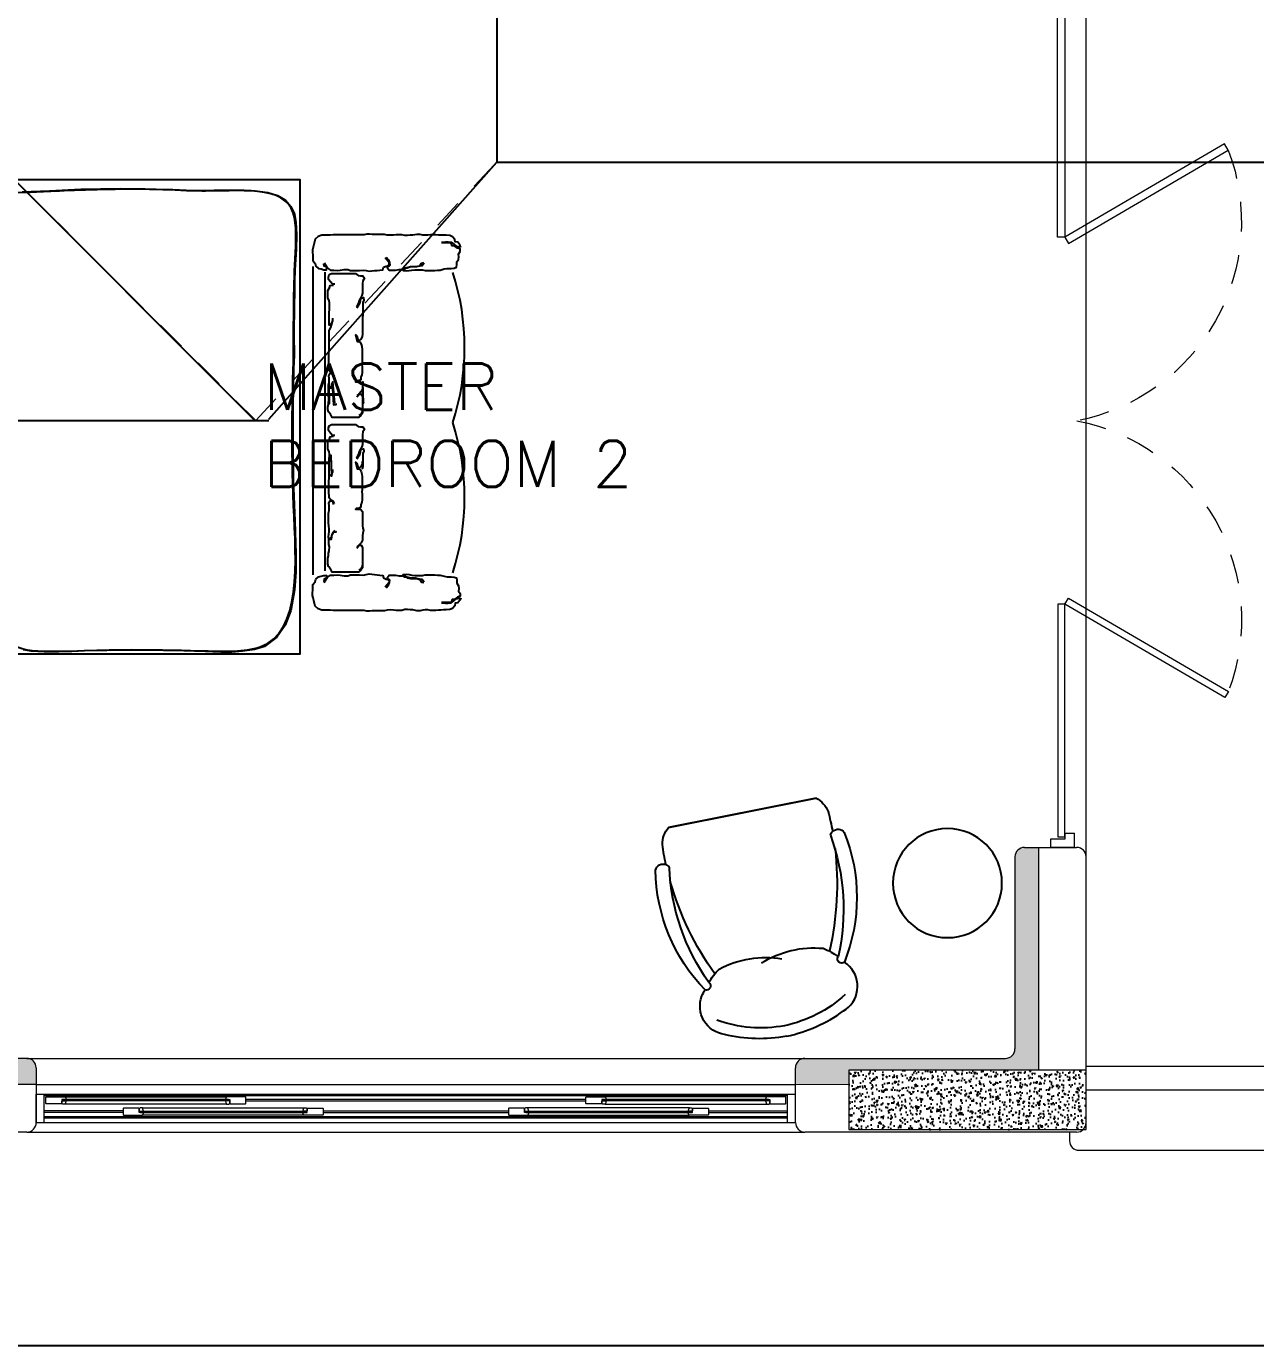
# Model space of a CAD drawing. Header units: metres. Extents: x -232 to 581, y 30 to 789.
# Drawn here: x 234.85 to 240.03, y 587.37 to 592.93 of the extents above; entities that cross this region are included whole.
import ezdxf

# ---------------------------------------------------------------- set-up
doc = ezdxf.new("R2010")
doc.units = ezdxf.units.M
doc.linetypes.add('HIDDEN2', pattern=[0.1875, 0.125, -0.0625])
for name, color, linetype in [('_electricos-Leyenda', 7, 'Continuous'), ('HATCH', 8, 'Continuous'), ('MOBILIARIOS', 252, 'Continuous')]:
    doc.layers.add(name, color=color, linetype=linetype)
for name, color, linetype, lineweight in [('A-DOOR', 35, 'Continuous', 5), ('A-WALL', 250, 'Continuous', 20), ('baños', 140, 'Continuous', 0), ('Columnas', 7, 'Continuous', 18), ('cristales', 131, 'Continuous', 0), ('muros bajitos', 252, 'Continuous', 5), ('textos', 7, 'Continuous', 0)]:
    doc.layers.add(name, color=color, linetype=linetype, lineweight=lineweight)
doc.layers.add('PISO', color=7, linetype='Continuous', lineweight=5, true_color=0xe6e6e6)
doc.layers.add('Techos 1', color=7, linetype='HIDDEN2', lineweight=9, true_color=0x42391a)
doc.layers.add('RELLENO SECCION', color=8, linetype='Continuous', lineweight=0, transparency=0.4)
doc.styles.get("Standard").update_dxf_attribs({"font": 'arial.ttf'})

# ---------------------------------------------------------------- blocks, each defined once
blk = doc.blocks.new('A$Ca3ef8f56')
at = {"layer": 'MOBILIARIOS'}
for p, q in [((0.0032, 0.1527), (0.0032, 1.4519)), ((0.0532, 0.1694), (0.0532, 1.4284))]:
    blk.add_line(p, q, dxfattribs=at)
for points in [[(0.6249, 1.5324), (0.6212, 1.5434), (0.6126, 1.5544), (0.6016, 1.5556), (0.6004, 1.5666), (0.5906, 1.5776), (0.5796, 1.5825), (0.5637, 1.5837), (0.5527, 1.5837), (0.5417, 1.5849), (0.5307, 1.5849), (0.5197, 1.5862), (0.4977, 1.5862), (0.4867, 1.5837), (0.4757, 1.5837), (0.4647, 1.5849), (0.4537, 1.5874), (0.4402, 1.5874), (0.4231, 1.5837), (0.4121, 1.5837), (0.4011, 1.5825), (0.3889, 1.5825), (0.3766, 1.5862), (0.3534, 1.5862), (0.3412, 1.5849), (0.3302, 1.5837), (0.3143, 1.5849), (0.3033, 1.5874), (0.2519, 1.5874), (0.2409, 1.5886), (0.2299, 1.5886), (0.2177, 1.5862), (0.0868, 1.5862), (0.0746, 1.5849), (0.0391, 1.5849), (0.0245, 1.5788), (0.0122, 1.5678), (0.0086, 1.5568), (0.0061, 1.5446), (0.0037, 1.5336), (0, 1.5226), (0, 1.5116), (0.0012, 1.5006), (0.0024, 1.4884), (0.0024, 1.4774), (0.011, 1.4652), (0.0147, 1.4542), (0.0257, 1.4445), (0.0367, 1.442), (0.0477, 1.4383), (0.0587, 1.4383), (0.0611, 1.4493), (0.0501, 1.4542), (0.0477, 1.464)], [(0.4708, 1.4664), (0.4622, 1.4554), (0.4512, 1.4542), (0.4341, 1.4506), (0.4231, 1.4506), (0.4109, 1.4493), (0.3999, 1.4457), (0.3876, 1.4457), (0.3828, 1.4347), (0.395, 1.4335), (0.4072, 1.4347), (0.4194, 1.4371), (0.4317, 1.4383), (0.4635, 1.4383), (0.4745, 1.4359), (0.516, 1.4359), (0.527, 1.4371), (0.5381, 1.4371), (0.5552, 1.442), (0.5674, 1.4445), (0.5845, 1.4445), (0.5968, 1.4457), (0.6078, 1.4493), (0.609, 1.4603), (0.609, 1.4713), (0.6151, 1.4823), (0.6175, 1.4933), (0.6163, 1.5043), (0.6224, 1.5153), (0.6224, 1.5263), (0.6114, 1.53), (0.6004, 1.5385), (0.5894, 1.5397), (0.5845, 1.5507), (0.5735, 1.552), (0.5442, 1.552)], [(0.5442, 1.5544), (0.5613, 1.5556), (0.5723, 1.5556), (0.5845, 1.5544), (0.5955, 1.5458), (0.6065, 1.5373), (0.6175, 1.5348), (0.6212, 1.5348)], [(0.0501, 1.4677), (0.0563, 1.4567), (0.0636, 1.4457), (0.0758, 1.4371), (0.0905, 1.4371), (0.1064, 1.4359), (0.1174, 1.4371), (0.1333, 1.4396), (0.1492, 1.4396), (0.1602, 1.4359), (0.1981, 1.4359), (0.2152, 1.4371), (0.2262, 1.4347), (0.2385, 1.4322), (0.2507, 1.4335), (0.2617, 1.4347), (0.2727, 1.4359), (0.2837, 1.4371), (0.2972, 1.4383), (0.2996, 1.4493), (0.3106, 1.4542), (0.3216, 1.4567), (0.3241, 1.4677), (0.3143, 1.4787), (0.3069, 1.4884)], [(0.3106, 1.4909), (0.3204, 1.4799), (0.3253, 1.4689), (0.3265, 1.4579), (0.3155, 1.4481), (0.3228, 1.4371), (0.3497, 1.4371), (0.3656, 1.4396), (0.3779, 1.4396), (0.3889, 1.4408), (0.3999, 1.4481), (0.4133, 1.4518), (0.4402, 1.4518), (0.4525, 1.4554), (0.4598, 1.4664), (0.4696, 1.4689)], [(0.0946, 1.3772), (0.0844, 1.3772), (0.0759, 1.3874), (0.0673, 1.3976), (0.0673, 1.4078), (0.0708, 1.4181), (0.081, 1.4232), (0.1822, 1.4232), (0.1924, 1.4146), (0.2026, 1.4129), (0.2129, 1.4129), (0.2197, 1.4027), (0.2129, 1.3925), (0.2112, 1.3806), (0.2112, 1.3397), (0.2078, 1.3294), (0.2026, 1.3192), (0.1975, 1.309), (0.1941, 1.2988), (0.189, 1.2885), (0.1856, 1.2817)], [(0.0844, 1.234), (0.0844, 1.2238), (0.081, 1.2135), (0.0708, 1.205), (0.0708, 1.2579), (0.0725, 1.2715), (0.0725, 1.2988), (0.0708, 1.309), (0.0656, 1.3192), (0.0656, 1.3516), (0.0725, 1.3618), (0.0742, 1.372), (0.0844, 1.3737), (0.0895, 1.3737)], [(0.189, 1.2766), (0.1924, 1.2868), (0.1992, 1.2971), (0.2026, 1.3073), (0.2044, 1.3175), (0.2146, 1.3209), (0.2163, 1.3107), (0.2129, 1.3005), (0.2129, 1.2476), (0.2112, 1.2374), (0.2112, 1.1675), (0.2095, 1.1573), (0.2061, 1.1471), (0.1958, 1.1385), (0.1907, 1.1488), (0.189, 1.159), (0.1822, 1.1658)], [(0.0929, 0.9903), (0.0878, 1.0005), (0.0776, 1.0039), (0.0708, 1.0141), (0.0708, 1.0244), (0.069, 1.0346), (0.069, 1.0857), (0.0708, 1.0959), (0.0708, 1.1829), (0.0776, 1.1948), (0.081, 1.205), (0.0827, 1.2152), (0.0861, 1.2272), (0.0861, 1.2289)], [(0.1822, 1.1641), (0.1856, 1.1471), (0.189, 1.1368), (0.1992, 1.1351), (0.2061, 1.1249), (0.2078, 1.1147), (0.2095, 1.1028), (0.2095, 1.0499), (0.2078, 1.0397), (0.2095, 1.0295), (0.2095, 1.0056), (0.2078, 0.9954), (0.2044, 0.9852), (0.2044, 0.9749), (0.1941, 0.9698), (0.1839, 0.9698), (0.1822, 0.9664), (0.2026, 0.9664), (0.2112, 0.9562), (0.2112, 0.8965), (0.2129, 0.8863), (0.2146, 0.8761), (0.2129, 0.9659), (0.2112, 0.9556), (0.2112, 0.9352), (0.2061, 0.925), (0.1958, 0.9147), (0.1873, 0.9079)], [(0.0946, 0.8761), (0.0861, 0.9659), (0.081, 0.9556), (0.0793, 0.9454), (0.069, 0.9403), (0.0673, 0.9505), (0.069, 0.9607), (0.0708, 0.8727), (0.0708, 0.8829), (0.069, 0.8965), (0.0673, 0.9085), (0.0673, 0.9494), (0.0708, 0.9613), (0.0708, 0.9818), (0.069, 0.992), (0.0742, 1.0022), (0.0844, 1.0005), (0.0878, 0.9903), (0.0895, 0.9869)], [(0.2112, 0.8449), (0.2112, 0.8346), (0.2044, 0.8244), (0.1941, 0.8159), (0.0827, 0.8159), (0.0759, 0.8295), (0.0673, 0.8397), (0.0656, 0.85), (0.0656, 0.8602), (0.0673, 0.8704), (0.0673, 0.8806), (0.0708, 0.8909), (0.0725, 0.9079), (0.069, 0.9181), (0.069, 0.9386), (0.081, 0.9403), (0.0827, 0.959), (0.0895, 0.8693), (0.0998, 0.871), (0.0981, 0.8744)], [(0.1873, 0.9028), (0.1958, 0.913), (0.2061, 0.9147), (0.2112, 0.9045), (0.2112, 0.8517), (0.2095, 0.8414), (0.2061, 0.8312), (0.1958, 0.8244)], [(0.0946, 0.74), (0.0844, 0.74), (0.0759, 0.7502), (0.0673, 0.7604), (0.0673, 0.7707), (0.0708, 0.7809), (0.081, 0.786), (0.1822, 0.786), (0.1924, 0.7775), (0.2026, 0.7758), (0.2129, 0.7758), (0.2197, 0.7656), (0.2129, 0.7553), (0.2112, 0.7434), (0.2112, 0.7025), (0.2078, 0.6923), (0.2026, 0.6821), (0.1975, 0.6718), (0.1941, 0.6616), (0.189, 0.6514), (0.1856, 0.6446)], [(0.0844, 0.5968), (0.0844, 0.5866), (0.081, 0.5764), (0.0708, 0.5679), (0.0708, 0.6207), (0.0725, 0.6343), (0.0725, 0.6616), (0.0708, 0.6718), (0.0656, 0.6821), (0.0656, 0.7144), (0.0725, 0.7247), (0.0742, 0.7349), (0.0844, 0.7366), (0.0895, 0.7366)], [(0.189, 0.6394), (0.1924, 0.6497), (0.1992, 0.6599), (0.2026, 0.6701), (0.2044, 0.6803), (0.2146, 0.6838), (0.2163, 0.6735), (0.2129, 0.6633), (0.2129, 0.6105), (0.2112, 0.6002), (0.2112, 0.6304), (0.2095, 0.6201), (0.2061, 0.6099), (0.1958, 0.6014), (0.1907, 0.6116), (0.189, 0.6218), (0.1822, 0.6287)], [(0.0929, 0.4531), (0.0878, 0.4633), (0.0776, 0.4668), (0.0708, 0.477), (0.0708, 0.4872), (0.069, 0.4974), (0.069, 0.5486), (0.0708, 0.5588), (0.0708, 0.6457), (0.0776, 0.6576), (0.081, 0.5679), (0.0827, 0.5781), (0.0861, 0.59), (0.0861, 0.5917)], [(0.1822, 0.627), (0.1856, 0.6099), (0.189, 0.5997), (0.1992, 0.598), (0.2061, 0.5878), (0.2078, 0.5775), (0.2095, 0.5656), (0.2095, 0.5128), (0.2078, 0.5025), (0.2095, 0.4923), (0.2095, 0.4685), (0.2078, 0.4582), (0.2044, 0.448), (0.2044, 0.4378), (0.1941, 0.4327), (0.1839, 0.4327), (0.1822, 0.4293), (0.2026, 0.4293), (0.2112, 0.419), (0.2112, 0.3594), (0.2129, 0.3492), (0.2146, 0.3389), (0.2129, 0.3287), (0.2112, 0.3185), (0.2112, 0.298), (0.2061, 0.2878), (0.1958, 0.2776), (0.1873, 0.2708)], [(0.0946, 0.3389), (0.0861, 0.3287), (0.081, 0.3185), (0.0793, 0.3083), (0.069, 0.3031), (0.0673, 0.3134), (0.069, 0.3236), (0.0708, 0.3355), (0.0708, 0.3457), (0.069, 0.3594), (0.0673, 0.3713), (0.0673, 0.4122), (0.0708, 0.4241), (0.0708, 0.4446), (0.069, 0.4548), (0.0742, 0.465), (0.0844, 0.4633), (0.0878, 0.4531), (0.0895, 0.4497)], [(0.2112, 0.1926), (0.2112, 0.1824), (0.2044, 0.1721), (0.1941, 0.1636), (0.0827, 0.1636), (0.0759, 0.1772), (0.0673, 0.1875), (0.0656, 0.1977), (0.0656, 0.223), (0.0673, 0.2333), (0.0673, 0.2435), (0.0708, 0.2537), (0.0725, 0.2708), (0.069, 0.281), (0.069, 0.3014), (0.081, 0.3031), (0.0827, 0.3219), (0.0895, 0.3321), (0.0998, 0.3338), (0.0981, 0.3372)], [(0.1873, 0.2656), (0.1958, 0.2759), (0.2061, 0.2776), (0.2112, 0.2673), (0.2112, 0.1994), (0.2095, 0.1892), (0.2061, 0.179), (0.1958, 0.1721)], [(0.6249, 0.0562), (0.6212, 0.0452), (0.6126, 0.0342), (0.6016, 0.033), (0.6004, 0.022), (0.5906, 0.011), (0.5796, 0.0061), (0.5637, 0.0049), (0.5527, 0.0049), (0.5417, 0.0037), (0.5307, 0.0037), (0.5197, 0.0024), (0.4977, 0.0024), (0.4867, 0.0049), (0.4757, 0.0049), (0.4647, 0.0037), (0.4537, 0.0012), (0.4402, 0.0012), (0.4231, 0.0049), (0.4121, 0.0049), (0.4011, 0.0061), (0.3889, 0.0061), (0.3766, 0.0024), (0.3534, 0.0024), (0.3412, 0.0037), (0.3302, 0.0049), (0.3143, 0.0037), (0.3033, 0.0012), (0.2519, 0.0012), (0.2409, 0), (0.2299, 0), (0.2177, 0.0024), (0.0868, 0.0024), (0.0746, 0.0037), (0.0391, 0.0037), (0.0245, 0.0098), (0.0122, 0.0208), (0.0086, 0.0318), (0.0061, 0.044), (0.0037, 0.055), (0, 0.066), (0, 0.077), (0.0012, 0.088), (0.0024, 0.1002), (0.0024, 0.1112), (0.011, 0.1234), (0.0147, 0.1344), (0.0257, 0.1441), (0.0367, 0.1466), (0.0477, 0.1503), (0.0587, 0.1503), (0.0611, 0.1393), (0.0501, 0.1344), (0.0477, 0.1246)], [(0.0501, 0.1209), (0.0563, 0.1319), (0.0636, 0.1429), (0.0758, 0.1515), (0.0905, 0.1515), (0.1064, 0.1527), (0.1174, 0.1515), (0.1333, 0.149), (0.1492, 0.149), (0.1602, 0.1527), (0.1981, 0.1527), (0.2152, 0.1515), (0.2262, 0.1539), (0.2385, 0.1564), (0.2507, 0.1551), (0.2617, 0.1539), (0.2727, 0.1527), (0.2837, 0.1515), (0.2972, 0.1503), (0.2996, 0.1393), (0.3106, 0.1344), (0.3216, 0.1319), (0.3241, 0.1209), (0.3143, 0.1099), (0.3069, 0.1002)], [(0.3106, 0.0977), (0.3204, 0.1087), (0.3253, 0.1197), (0.3265, 0.1307), (0.3155, 0.1405), (0.3228, 0.1515), (0.3497, 0.1515), (0.3656, 0.149), (0.3779, 0.149), (0.3889, 0.1478), (0.3999, 0.1405), (0.4133, 0.1368), (0.4402, 0.1368), (0.4525, 0.1332), (0.4598, 0.1222), (0.4696, 0.1197)], [(0.4708, 0.1222), (0.4622, 0.1332), (0.4512, 0.1344), (0.4341, 0.138), (0.4231, 0.138), (0.4109, 0.1393), (0.3999, 0.1429), (0.3876, 0.1429), (0.3828, 0.1539), (0.395, 0.1551), (0.4072, 0.1539), (0.4194, 0.1515), (0.4317, 0.1503), (0.4635, 0.1503), (0.4745, 0.1527), (0.516, 0.1527), (0.527, 0.1515), (0.5381, 0.1515), (0.5552, 0.1466), (0.5674, 0.1441), (0.5845, 0.1441), (0.5968, 0.1429), (0.6078, 0.1393), (0.609, 0.1283), (0.609, 0.1173), (0.6151, 0.1063), (0.6175, 0.0953), (0.6163, 0.0843), (0.6224, 0.0733), (0.6224, 0.0623), (0.6114, 0.0586), (0.6004, 0.0501), (0.5894, 0.0489), (0.5845, 0.0379), (0.5735, 0.0366), (0.5442, 0.0366)], [(0.5442, 0.0342), (0.5613, 0.033), (0.5723, 0.033), (0.5845, 0.0342), (0.5955, 0.0428), (0.6065, 0.0513), (0.6175, 0.0537), (0.6212, 0.0537)]]:
    blk.add_lwpolyline(points, dxfattribs=at)
for centre in [(-0.3846, 1.1107), (-0.3846, 0.4779)]:
    blk.add_arc(centre, 1.0261, 342.0399, 17.9601, dxfattribs=at)
blk = doc.blocks.new('A$Ca77e88c0')
at = {"layer": 'MOBILIARIOS', "linetype": 'Continuous'}
for p, q in [((0, 1.3457), (0.2432, 0.761)), ((0.2435, 0.7603), (0, 1.3457))]:
    blk.add_line(p, q, dxfattribs=at)
for points in [[(1.0081, 1.4216, 0.103931), (0.8565, 1.6353, 0.481643), (0.668, 1.624, 0.047693), (0.6541, 1.5985, 0.047693)], [(1.0081, 1.4216, -0.103931), (1.0528, 1.1635, -0.481643), (0.9119, 1.0378, -0.047693), (0.884, 1.0459, -0.047693)]]:
    blk.add_lwpolyline(points, format="xyb", dxfattribs=at)
blk.add_circle((0.8492, 0.4996), 0.2299, dxfattribs=at)
for centre, radius, start, end in [((0.4617, 1.1866), 0.5495, 23.3314, 53.5948), ((0.4617, 1.1866), 0.5495, 23.3314, 53.5948), ((0.5212, 0.8742), 0.7364, 79.5964, 123.1415), ((0.612, 0.6674), 0.9011, 88.3763, 121.4796), ((0.612, 0.6674), 0.9011, 88.3763, 121.4796), ((0.8583, 1.4567), 0.2476, 153.2165, 169.9182), ((0.8583, 1.4567), 0.2476, 153.2165, 169.9182), ((0.6434, 1.5847), 0.0175, 250.4542, 52.0587), ((0.6434, 1.5847), 0.0175, 250.4542, 52.0587), ((0.5865, 0.2493), 1.2787, 88.4542, 107.9351), ((0.5865, 0.2493), 1.2787, 88.4542, 107.9351), ((0.1421, 1.4684), 0.0325, 136.3787, 235.7351), ((1.0281, 1.5426), 0.4158, 185.8786, 223.4033), ((1.0281, 1.5426), 0.4158, 185.8786, 223.4033), ((0.0995, 1.3192), 0.1029, 121.9514, 165.0616), ((0.4823, 0.53), 0.9795, 111.4631, 116.5118), ((0.1421, 1.4684), 0.0325, 235.6979, 268.7539), ((0.4562, 1.1998), 0.5495, 351.575, 21.8384), ((0.4562, 1.1998), 0.5495, 351.575, 21.8384), ((1.108, 1.3505), 0.4158, 181.7665, 219.2912), ((-0.1206, 1.9492), 1.2787, 297.2347, 316.7156), ((-0.1206, 1.9492), 1.2787, 297.2347, 316.7156), ((0.9273, 1.2907), 0.2476, 235.2516, 251.9533), ((0.9273, 1.2907), 0.2476, 235.2516, 251.9533), ((0.8666, 1.048), 0.0175, 353.1111, 154.7156), ((0.8666, 1.048), 0.0175, 353.1111, 154.7156), ((0.1939, 1.6724), 0.9011, 283.6902, 316.7935), ((0.1939, 1.6724), 0.9011, 283.6902, 316.7935), ((0.2766, 1.4622), 0.7364, 282.0283, 325.5734), ((0.0052, 1.6774), 0.9795, 288.6412, 293.6898), ((0.4307, 0.7745), 0.0325, 169.4347, 268.7911), ((0.4307, 0.7745), 0.0325, 136.3787, 169.4347), ((0.4307, 0.7745), 0.0325, 136.3787, 169.4347), ((0.2948, 0.8495), 0.1029, 240.0914, 283.2016)]:
    blk.add_arc(centre, radius, start, end, dxfattribs=at)
blk = doc.blocks.new('A$C2f9b60d5')
at = {"layer": 'A-DOOR'}
for p, q in [((0, 0.1005), (0.06, 0.1005)), ((0, 0.1005), (0, 0.0005)), ((0.035, 0.0605), (0.035, 0.0005)), ((0.06, 0.0605), (0.035, 0.0605)), ((0.06, 0.0605), (0.06, 0.1005)), ((3.6, 0.1), (3.54, 0.1)), ((3.54, 0.06), (3.54, 0.1)), ((3.54, 0.06), (3.565, 0.06)), ((3.565, 0.06), (3.565, 0)), ((3.6, 0.1), (3.6, 0)), ((0.035, 0.0005), (0, 0.0005)), ((3.565, 0), (3.6, 0))]:
    blk.add_line(p, q, dxfattribs=at)
for points in [[(0.6314, 0.7341), (1.0247, 0.0604), (1.0509, 0.0757), (0.6576, 0.7494)], [(2.9658, 0.7337), (2.5723, 0.0601), (2.5462, 0.0754), (2.9397, 0.749)], [(0.0446, 0.0605), (1.0247, 0.0604), (1.0247, 0.0301), (0.0446, 0.0302)], [(3.5524, 0.06), (2.5723, 0.0601), (2.5723, 0.0298), (3.5524, 0.0297)]]:
    blk.add_lwpolyline(points, close=True, dxfattribs=at)
at = {"layer": 'A-DOOR', "linetype": 'HIDDEN2'}
for centre, start, end in [((0.96, -0.0488), 10.7613, 110.7488), ((2.637, -0.0491), 69.2325, 169.2199)]:
    blk.add_arc(centre, 0.8536, start, end, dxfattribs=at)
blk = doc.blocks.new('A$C89702949')
at = {"layer": 'HATCH'}
h = blk.add_hatch(dxfattribs=at)
h.set_pattern_fill('AR-CONC', color=256, scale=0.00032)
h.set_pattern_definition([(50, (114.33107, 55.238796), (0.058299094, -0.005100507), [0.006096, -0.067056]), (355, (114.33107, 55.238796), (-0.011277895, 0.06113819), [0.0048768, -0.053644987]), (100.451445, (114.33593, 55.23837), (0.0470212, 0.05603768), [0.005180803, -0.056988878]), (46.1842, (114.33107, 55.25505), (0.086745293, -0.013453545), [0.009144, -0.100584]), (96.63556, (114.3383, 55.25393), (0.07596932, 0.07917636), [0.00777121, -0.085483395]), (351.18415, (114.33107, 55.25505), (0.07596932, 0.07917636), [0.00731519, -0.080467114]), (21, (114.3392, 55.25099), (0.048516605, -0.032724863), [0.006096, -0.067056]), (326, (114.3392, 55.25099), (0.01977665, 0.05894015), [0.0048768, -0.0536448]), (71.451445, (114.34324, 55.24826), (0.068293254, 0.026215286), [0.005180803, -0.05698878]), (37.5, (114.331071, 55.238796), (0.000988353, 0.0270576124), [0, -0.05299456, 0, -0.0544576, 0, -0.053848]), (7.5, (114.33107, 55.238796), (0.021382292, 0.032057784), [0, -0.03104896, 0, -0.05177536, 0, -0.0205232]), (327.5, (114.312946, 55.238796), (0.0433889905, -0.001833198), [0, -0.02032, 0, -0.0633984, 0, -0.0841248]), (317.5, (114.304818, 55.238796), (0.047401338, 0.008136477), [0, -0.026416, 0, -0.04210304, 0, -0.0597408])])
h.paths.add_polyline_path([(19.95, 0), (19.9496, 0.25), (20.7, 0.25), (20.7004, 0.25), (20.9496, 0.25), (20.9496, 0)])
at = {"layer": 'Columnas'}
blk.add_lwpolyline([(19.95, 0), (20.95, 0), (20.95, 0.25), (20.7, 0.25), (20.7, 0.25), (19.95, 0.25), (19.9495, 0)], dxfattribs=at)
blk = doc.blocks.new('20.03.2026 LN 09 SEGUNDO NIVEL ARQ')
at = {"layer": 'RELLENO SECCION'}
h = blk.add_hatch(color=5, dxfattribs=at)
h.dxf.hatch_style = 1
edge = h.paths.add_edge_path()
edge.add_arc((95.9059, -62.1477), 0.04, 270, 360, ccw=False)
edge.add_line((95.9059, -62.1877), (95.0609, -62.1877))
edge.add_arc((95.0609, -62.2277), 0.04, 90, 180)
edge.add_line((95.0209, -62.2277), (95.0209, -62.2986))
edge.add_line((95.0209, -62.2986), (95.2458, -62.2986))
edge.add_line((95.2458, -62.2986), (95.2459, -62.2377))
edge.add_line((95.2459, -62.2377), (95.9959, -62.2377))
edge.add_line((95.9959, -62.2377), (96.0459, -62.2377))
edge.add_line((96.0459, -62.2377), (96.0459, -61.2986))
edge.add_line((96.0459, -61.2986), (95.9859, -61.2986))
edge.add_arc((95.9859, -61.3386), 0.04, 90, 180)
edge.add_line((95.9459, -61.3386), (95.9459, -62.1477))
edge = h.paths.add_edge_path()
edge.add_arc((91.7809, -62.2277), 0.04, 360, 450)
edge.add_line((91.7809, -62.1877), (91.3959, -62.1877))
edge.add_line((91.3959, -62.1877), (91.3959, -62.2986))
edge.add_line((91.3959, -62.2986), (91.8209, -62.2986))
edge.add_line((91.8209, -62.2986), (91.8209, -62.2277))
at = {"layer": 'A-DOOR', "color": 5}
for p, q in [((91.8209, -62.2986), (95.021, -62.2986)), ((91.8209, -62.3386), (95.0209, -62.3386)), ((91.8549, -62.4586), (91.8549, -62.3386)), ((91.8549, -62.3446), (94.9869, -62.3446)), ((91.8609, -62.3511), (91.8624, -62.3496)), ((91.8609, -62.3781), (91.8609, -62.3511)), ((91.8624, -62.3796), (91.8609, -62.3781)), ((91.8624, -62.3496), (91.9431, -62.3496)), ((91.9274, -62.3796), (91.8624, -62.3796)), ((91.9289, -62.3781), (91.9274, -62.3796)), ((91.9464, -62.3606), (91.9289, -62.3606)), ((91.9289, -62.3606), (91.9289, -62.3781)), ((91.9289, -62.3636), (91.9339, -62.3636)), ((91.9289, -62.3636), (91.9339, -62.3636)), ((91.9339, -62.3616), (91.9399, -62.3656)), ((91.9339, -62.3656), (91.9399, -62.3616)), ((92.6237, -62.3806), (91.9422, -62.3806)), ((91.9431, -62.3496), (91.9449, -62.3511)), ((91.9431, -62.3496), (92.6228, -62.3496)), ((91.9449, -62.3511), (91.9469, -62.3591)), ((91.9469, -62.3601), (91.9464, -62.3606)), ((91.9469, -62.3591), (91.9469, -62.3601)), ((92.6209, -62.3511), (92.6189, -62.3591)), ((92.6189, -62.3591), (92.6189, -62.3601)), ((92.6189, -62.3601), (92.6194, -62.3606)), ((92.6194, -62.3606), (92.6369, -62.3606)), ((92.6228, -62.3496), (92.6209, -62.3511)), ((92.7034, -62.3496), (92.6228, -62.3496)), ((92.6319, -62.3616), (92.6259, -62.3656)), ((92.6319, -62.3656), (92.6259, -62.3616)), ((92.6369, -62.3636), (92.6319, -62.3636)), ((92.6369, -62.3636), (92.6319, -62.3636)), ((92.6369, -62.3606), (92.6369, -62.3781)), ((92.6369, -62.3781), (92.6384, -62.3796)), ((92.6384, -62.3796), (92.7034, -62.3796)), ((92.7049, -62.3511), (92.7034, -62.3496)), ((92.7049, -62.3781), (92.7034, -62.3796)), ((92.7049, -62.3781), (92.7049, -62.3511)), ((94.1369, -62.3616), (92.7049, -62.3616)), ((94.1369, -62.3676), (92.7049, -62.3676)), ((94.1369, -62.3511), (94.1384, -62.3496)), ((94.1369, -62.3781), (94.1369, -62.3511)), ((94.1369, -62.3781), (94.1384, -62.3796)), ((94.1384, -62.3496), (94.2191, -62.3496)), ((94.2034, -62.3796), (94.1384, -62.3796)), ((94.2049, -62.3781), (94.2034, -62.3796)), ((94.2224, -62.3606), (94.2049, -62.3606)), ((94.2049, -62.3606), (94.2049, -62.3781)), ((94.2049, -62.3636), (94.2099, -62.3636)), ((94.2049, -62.3636), (94.2099, -62.3636)), ((94.2099, -62.3616), (94.2159, -62.3656)), ((94.2099, -62.3656), (94.2159, -62.3616)), ((94.2182, -62.3806), (94.8997, -62.3806)), ((94.2191, -62.3496), (94.2209, -62.3511)), ((94.8988, -62.3496), (94.2191, -62.3496)), ((94.2209, -62.3511), (94.2229, -62.3591)), ((94.2229, -62.3601), (94.2224, -62.3606)), ((94.2229, -62.3591), (94.2229, -62.3601)), ((94.8969, -62.3511), (94.8949, -62.3591)), ((94.8949, -62.3591), (94.8949, -62.3601)), ((94.8949, -62.3601), (94.8954, -62.3606)), ((94.8954, -62.3606), (94.9129, -62.3606)), ((94.8988, -62.3496), (94.8969, -62.3511)), ((94.9794, -62.3496), (94.8988, -62.3496)), ((94.9079, -62.3616), (94.9019, -62.3656)), ((94.9079, -62.3656), (94.9019, -62.3616)), ((94.9129, -62.3636), (94.9079, -62.3636)), ((94.9129, -62.3636), (94.9079, -62.3636)), ((94.9129, -62.3606), (94.9129, -62.3781)), ((94.9129, -62.3781), (94.9144, -62.3796)), ((94.9144, -62.3796), (94.9794, -62.3796)), ((94.9809, -62.3511), (94.9794, -62.3496)), ((94.9794, -62.3796), (94.9809, -62.3781)), ((94.9809, -62.3781), (94.9809, -62.3511)), ((94.9869, -62.4586), (94.9869, -62.3386)), ((92.1869, -62.4096), (91.8549, -62.4096)), ((92.1869, -62.4156), (91.8549, -62.4156)), ((91.8549, -62.4326), (94.9869, -62.4326)), ((91.8549, -62.4386), (94.9869, -62.4386)), ((92.1884, -62.3976), (92.1869, -62.3991)), ((92.1869, -62.3991), (92.1869, -62.4261)), ((92.1869, -62.4261), (92.1884, -62.4276)), ((92.2534, -62.3976), (92.1884, -62.3976)), ((92.1884, -62.4276), (92.2691, -62.4276)), ((92.2549, -62.3991), (92.2534, -62.3976)), ((92.2549, -62.4166), (92.2549, -62.3991)), ((92.2549, -62.4136), (92.2599, -62.4136)), ((92.2549, -62.4136), (92.2599, -62.4136)), ((92.2724, -62.4166), (92.2549, -62.4166)), ((92.2599, -62.4156), (92.2659, -62.4116)), ((92.2599, -62.4116), (92.2659, -62.4156)), ((92.2682, -62.3966), (92.9497, -62.3966)), ((92.2691, -62.4276), (92.2709, -62.4262)), ((92.9488, -62.4276), (92.2691, -62.4276)), ((92.2709, -62.4262), (92.2729, -62.4181)), ((92.2729, -62.4171), (92.2724, -62.4166)), ((92.2729, -62.4181), (92.2729, -62.4171)), ((92.9449, -62.4171), (92.9454, -62.4166)), ((92.9449, -62.4181), (92.9449, -62.4171)), ((92.9469, -62.4262), (92.9449, -62.4181)), ((92.9454, -62.4166), (92.9629, -62.4166)), ((92.9488, -62.4276), (92.9469, -62.4262)), ((93.0294, -62.4276), (92.9488, -62.4276)), ((92.9579, -62.4156), (92.9519, -62.4116)), ((92.9579, -62.4116), (92.9519, -62.4156)), ((92.9629, -62.4136), (92.9579, -62.4136)), ((92.9629, -62.4136), (92.9579, -62.4136)), ((92.9629, -62.3991), (92.9644, -62.3976)), ((92.9629, -62.4166), (92.9629, -62.3991)), ((92.9644, -62.3976), (93.0294, -62.3976)), ((93.0294, -62.3976), (93.0309, -62.3991)), ((93.0309, -62.4261), (93.0294, -62.4276)), ((93.0309, -62.3991), (93.0309, -62.4261)), ((93.0309, -62.4096), (93.8109, -62.4096)), ((93.0309, -62.4156), (93.8109, -62.4156)), ((93.8124, -62.3976), (93.8109, -62.3991)), ((93.8109, -62.3991), (93.8109, -62.4261)), ((93.8109, -62.4261), (93.8124, -62.4276)), ((93.8774, -62.3976), (93.8124, -62.3976)), ((93.8124, -62.4276), (93.8931, -62.4276)), ((93.8789, -62.3991), (93.8774, -62.3976)), ((93.8789, -62.4166), (93.8789, -62.3991)), ((93.8789, -62.4136), (93.8839, -62.4136)), ((93.8789, -62.4136), (93.8839, -62.4136)), ((93.8964, -62.4166), (93.8789, -62.4166)), ((93.8839, -62.4156), (93.8899, -62.4116)), ((93.8839, -62.4116), (93.8899, -62.4156)), ((94.5737, -62.3966), (93.8922, -62.3966)), ((93.8931, -62.4276), (93.8949, -62.4262)), ((93.8931, -62.4276), (94.5728, -62.4276)), ((93.8949, -62.4262), (93.8969, -62.4181)), ((93.8969, -62.4171), (93.8964, -62.4166)), ((93.8969, -62.4181), (93.8969, -62.4171)), ((94.5689, -62.4171), (94.5694, -62.4166)), ((94.5689, -62.4181), (94.5689, -62.4171)), ((94.5709, -62.4262), (94.5689, -62.4181)), ((94.5694, -62.4166), (94.5869, -62.4166)), ((94.5728, -62.4276), (94.5709, -62.4262)), ((94.6534, -62.4276), (94.5728, -62.4276)), ((94.5819, -62.4156), (94.5759, -62.4116)), ((94.5819, -62.4116), (94.5759, -62.4156)), ((94.5869, -62.4136), (94.5819, -62.4136)), ((94.5869, -62.4136), (94.5819, -62.4136)), ((94.5869, -62.3991), (94.5884, -62.3976)), ((94.5869, -62.4166), (94.5869, -62.3991)), ((94.5884, -62.3976), (94.6534, -62.3976)), ((94.6534, -62.3976), (94.6549, -62.3991)), ((94.6549, -62.4261), (94.6534, -62.4276)), ((94.6549, -62.3991), (94.6549, -62.4261)), ((94.6549, -62.4096), (94.9869, -62.4096)), ((94.6549, -62.4156), (94.9869, -62.4156)), ((91.7809, -62.4986), (95.0609, -62.4986)), ((91.8209, -62.4586), (95.0209, -62.4586))]:
    blk.add_line(p, q, dxfattribs=at)
for points in [[(91.9289, -62.3636), (91.9339, -62.3636), (91.9339, -62.3636), (91.9289, -62.3636)], [(91.9339, -62.3616), (91.9399, -62.3616), (91.9399, -62.3656), (91.9339, -62.3656)], [(91.9339, -62.3656), (92.6319, -62.3656), (92.6319, -62.3616), (91.9339, -62.3616)], [(91.9339, -62.3616), (92.6319, -62.3616), (92.6319, -62.3656), (91.9339, -62.3656)], [(91.9464, -62.3606), (91.9344, -62.3606), (91.9344, -62.3616), (91.9464, -62.3616)], [(91.9464, -62.3656), (91.9344, -62.3656), (91.9344, -62.3666), (91.9464, -62.3666)], [(91.9399, -62.3616), (91.9449, -62.3616), (91.9449, -62.3656), (91.9399, -62.3656)], [(92.6194, -62.3606), (92.6314, -62.3606), (92.6314, -62.3616), (92.6194, -62.3616)], [(92.6194, -62.3656), (92.6314, -62.3656), (92.6314, -62.3666), (92.6194, -62.3666)], [(92.6259, -62.3616), (92.6209, -62.3616), (92.6209, -62.3656), (92.6259, -62.3656)], [(92.6319, -62.3616), (92.6259, -62.3616), (92.6259, -62.3656), (92.6319, -62.3656)], [(92.6369, -62.3636), (92.6319, -62.3636), (92.6319, -62.3636), (92.6369, -62.3636)], [(94.2049, -62.3636), (94.2099, -62.3636), (94.2099, -62.3636), (94.2049, -62.3636)], [(94.9079, -62.3656), (94.2099, -62.3656), (94.2099, -62.3616), (94.9079, -62.3616)], [(94.9079, -62.3616), (94.2099, -62.3616), (94.2099, -62.3656), (94.9079, -62.3656)], [(94.2099, -62.3616), (94.2159, -62.3616), (94.2159, -62.3656), (94.2099, -62.3656)], [(94.2224, -62.3606), (94.2104, -62.3606), (94.2104, -62.3616), (94.2224, -62.3616)], [(94.2224, -62.3656), (94.2104, -62.3656), (94.2104, -62.3666), (94.2224, -62.3666)], [(94.2159, -62.3616), (94.2209, -62.3616), (94.2209, -62.3656), (94.2159, -62.3656)], [(94.8954, -62.3606), (94.9074, -62.3606), (94.9074, -62.3616), (94.8954, -62.3616)], [(94.8954, -62.3656), (94.9074, -62.3656), (94.9074, -62.3666), (94.8954, -62.3666)], [(94.9019, -62.3616), (94.8969, -62.3616), (94.8969, -62.3656), (94.9019, -62.3656)], [(94.9079, -62.3616), (94.9019, -62.3616), (94.9019, -62.3656), (94.9079, -62.3656)], [(94.9129, -62.3636), (94.9079, -62.3636), (94.9079, -62.3636), (94.9129, -62.3636)], [(92.2549, -62.4136), (92.2599, -62.4136), (92.2599, -62.4136), (92.2549, -62.4136)], [(92.9579, -62.4116), (92.2599, -62.4116), (92.2599, -62.4156), (92.9579, -62.4156)], [(92.9579, -62.4156), (92.2599, -62.4156), (92.2599, -62.4116), (92.9579, -62.4116)], [(92.2599, -62.4156), (92.2659, -62.4156), (92.2659, -62.4116), (92.2599, -62.4116)], [(92.2724, -62.4116), (92.2604, -62.4116), (92.2604, -62.4106), (92.2724, -62.4106)], [(92.2724, -62.4166), (92.2604, -62.4166), (92.2604, -62.4156), (92.2724, -62.4156)], [(92.2659, -62.4156), (92.2709, -62.4156), (92.2709, -62.4116), (92.2659, -62.4116)], [(92.9454, -62.4116), (92.9574, -62.4116), (92.9574, -62.4106), (92.9454, -62.4106)], [(92.9454, -62.4166), (92.9574, -62.4166), (92.9574, -62.4156), (92.9454, -62.4156)], [(92.9519, -62.4156), (92.9469, -62.4156), (92.9469, -62.4116), (92.9519, -62.4116)], [(92.9579, -62.4156), (92.9519, -62.4156), (92.9519, -62.4116), (92.9579, -62.4116)], [(92.9629, -62.4136), (92.9579, -62.4136), (92.9579, -62.4136), (92.9629, -62.4136)], [(93.8789, -62.4136), (93.8839, -62.4136), (93.8839, -62.4136), (93.8789, -62.4136)], [(93.8839, -62.4156), (93.8899, -62.4156), (93.8899, -62.4116), (93.8839, -62.4116)], [(93.8839, -62.4116), (94.5819, -62.4116), (94.5819, -62.4156), (93.8839, -62.4156)], [(93.8839, -62.4156), (94.5819, -62.4156), (94.5819, -62.4116), (93.8839, -62.4116)], [(93.8964, -62.4116), (93.8844, -62.4116), (93.8844, -62.4106), (93.8964, -62.4106)], [(93.8964, -62.4166), (93.8844, -62.4166), (93.8844, -62.4156), (93.8964, -62.4156)], [(93.8899, -62.4156), (93.8949, -62.4156), (93.8949, -62.4116), (93.8899, -62.4116)], [(94.5694, -62.4116), (94.5814, -62.4116), (94.5814, -62.4106), (94.5694, -62.4106)], [(94.5694, -62.4166), (94.5814, -62.4166), (94.5814, -62.4156), (94.5694, -62.4156)], [(94.5759, -62.4156), (94.5709, -62.4156), (94.5709, -62.4116), (94.5759, -62.4116)], [(94.5819, -62.4156), (94.5759, -62.4156), (94.5759, -62.4116), (94.5819, -62.4116)], [(94.5869, -62.4136), (94.5819, -62.4136), (94.5819, -62.4136), (94.5869, -62.4136)]]:
    blk.add_lwpolyline(points, close=True, dxfattribs=at)
for points in [[(91.9311, -62.3791, 0.341999), (91.9291, -62.3776), (91.9289, -62.3773), (91.9289, -62.3676), (91.9299, -62.3666), (91.9469, -62.3666), (91.9469, -62.3671), (91.9436, -62.3795, -0.339454), (91.9422, -62.3806), (91.933, -62.3806, -0.341999)], [(92.6348, -62.3791, -0.341999), (92.6367, -62.3776), (92.6369, -62.3773), (92.6369, -62.3676), (92.6359, -62.3666), (92.6189, -62.3666), (92.6189, -62.3671), (92.6222, -62.3795, 0.339454), (92.6237, -62.3806), (92.6328, -62.3806, 0.341999)], [(94.2071, -62.3791, 0.341999), (94.2051, -62.3776), (94.2049, -62.3773), (94.2049, -62.3676), (94.2059, -62.3666), (94.2229, -62.3666), (94.2229, -62.3671), (94.2196, -62.3795, -0.339454), (94.2182, -62.3806), (94.209, -62.3806, -0.341999)], [(94.9108, -62.3791, -0.341999), (94.9127, -62.3776), (94.9129, -62.3773), (94.9129, -62.3676), (94.9119, -62.3666), (94.8949, -62.3666), (94.8949, -62.3671), (94.8982, -62.3795, 0.339454), (94.8997, -62.3806), (94.9088, -62.3806, 0.341999)], [(92.2571, -62.3981, -0.341999), (92.2551, -62.3996), (92.2549, -62.3999), (92.2549, -62.4096), (92.2559, -62.4106), (92.2729, -62.4106), (92.2729, -62.4101), (92.2696, -62.3977, 0.339454), (92.2682, -62.3966), (92.259, -62.3966, 0.341999)], [(92.9608, -62.3981, 0.341999), (92.9627, -62.3996), (92.9629, -62.3999), (92.9629, -62.4096), (92.9619, -62.4106), (92.9449, -62.4106), (92.9449, -62.4101), (92.9482, -62.3977, -0.339454), (92.9497, -62.3966), (92.9588, -62.3966, -0.341999)], [(93.8811, -62.3981, -0.341999), (93.8791, -62.3996), (93.8789, -62.3999), (93.8789, -62.4096), (93.8799, -62.4106), (93.8969, -62.4106), (93.8969, -62.4101), (93.8936, -62.3977, 0.339454), (93.8922, -62.3966), (93.883, -62.3966, 0.341999)], [(94.5848, -62.3981, 0.341999), (94.5867, -62.3996), (94.5869, -62.3999), (94.5869, -62.4096), (94.5859, -62.4106), (94.5689, -62.4106), (94.5689, -62.4101), (94.5722, -62.3977, -0.339454), (94.5737, -62.3966), (94.5828, -62.3966, -0.341999)]]:
    blk.add_lwpolyline(points, format="xyb", close=True, dxfattribs=at)
at = {"layer": 'A-WALL', "color": 5}
for p, q in [((95.9859, -61.2986), (96.2059, -61.2986)), ((96.0459, -62.2377), (96.0459, -61.2986)), ((95.9459, -61.3386), (95.9459, -62.1477)), ((96.2459, -62.4586), (96.2459, -61.3386)), ((91.7809, -62.1877), (91.3959, -62.1877)), ((91.8209, -62.2277), (91.8209, -62.4586)), ((95.021, -62.4586), (95.0209, -62.2277)), ((91.8209, -62.2986), (91.3959, -62.2986)), ((95.2458, -62.299), (95.0209, -62.2986)), ((91.821, -62.4586), (91.821, -62.3386)), ((91.781, -62.4986), (90.6359, -62.4986)), ((96.2059, -62.4986), (95.061, -62.4986))]:
    blk.add_line(p, q, dxfattribs=at)
blk.add_lwpolyline([(95.9059, -62.1877, 0.414214), (95.9459, -62.1477)], format="xyb", dxfattribs=at)
for points in [[(91.7809, -62.1877), (95.0609, -62.1877)], [(95.0609, -62.1877), (95.9059, -62.1877)]]:
    blk.add_lwpolyline(points, dxfattribs=at)
for centre, start, end in [((95.9859, -61.3386), 90, 180), ((96.2059, -61.3386), 0, 90), ((91.7809, -62.2277), 360, 90), ((95.0609, -62.2277), 90, 180), ((91.781, -62.4586), 270, 0), ((95.061, -62.4586), 180, 270), ((96.2059, -62.4586), 270, 0)]:
    blk.add_arc(centre, 0.04, start, end, dxfattribs=at)
at = {"layer": 'cristales', "color": 5, "const_width": 0.004}
for points in [[(91.9449, -62.3636), (92.6209, -62.3636)], [(94.8969, -62.3636), (94.2209, -62.3636)], [(92.9469, -62.4136), (92.2709, -62.4136)], [(93.8949, -62.4136), (94.5709, -62.4136)]]:
    blk.add_lwpolyline(points, dxfattribs=at)
at = {"layer": 'MOBILIARIOS', "color": 5}
blk.add_lwpolyline([(90.9314, -58.4835), (92.9314, -58.4835), (92.9314, -60.4835), (90.9314, -60.4835)], close=True, dxfattribs=at)
blk.add_lwpolyline([(91.7614, -58.5356), (91.8775, -58.5308), (92.0085, -58.5242), (92.1743, -58.5204), (92.2795, -58.5218), (92.3196, -58.5234), (92.3973, -58.5251), (92.4804, -58.5293), (92.5197, -58.5301), (92.5716, -58.5285), (92.62, -58.5285), (92.6969, -58.5276), (92.7434, -58.5302), (92.7977, -58.5378), (92.8378, -58.5503), (92.8721, -58.5696), (92.8938, -58.5963), (92.9089, -58.629), (92.9156, -58.6633), (92.9181, -58.7168), (92.9164, -58.7762), (92.9139, -58.8205), (92.9114, -58.866), (92.9097, -58.9095), (92.9089, -58.9606), (92.908, -59.0108), (92.9072, -59.1363), (92.908, -59.2241), (92.9055, -59.2818), (92.9022, -59.4413), (92.9022, -59.576), (92.9038, -59.7509), (92.9114, -59.9237), (92.9156, -60.0609), (92.9148, -60.1387), (92.9089, -60.2127), (92.8938, -60.2997), (92.8704, -60.3616), (92.8345, -60.4126), (92.7835, -60.4519), (92.7405, -60.4637), (92.6904, -60.4712), (92.6319, -60.4763), (92.5332, -60.4729), (92.4433, -60.4704), (92.358, -60.4687), (92.2652, -60.4671), (92.1184, -60.4688), (92.024, -60.4705), (91.9709, -60.473), (91.9157, -60.4747), (91.8539, -60.4738), (91.7995, -60.4713), (91.7658, -60.4655)], dxfattribs=at)
for points, knots in [([(91.6778, -58.5398), (91.6778, -58.5398), (91.6778, -58.5398), (91.6778, -58.5398), (91.6761, -58.5398), (91.6413, -58.5398), (91.5714, -58.5194), (91.3995, -58.5113), (91.1924, -58.4955), (90.9617, -58.5194), (90.936, -58.6049), (90.9617, -58.8548), (90.9491, -59.126), (91.002, -59.315), (90.9617, -59.7365), (90.9803, -60.0982), (90.9468, -60.3727), (90.9617, -60.4713), (91.3541, -60.4713), (91.5405, -60.4713), (91.6823, -60.4515), (91.6956, -60.4515), (91.7111, -60.4396), (91.7814, -60.4713), (91.8461, -60.4713), (91.967, -60.4713)], [2.895366, 2.895366, 2.895366, 2.895366, 2.896475, 3.053535, 3.138588, 3.190252, 3.29358, 3.393683, 3.686394, 3.848283, 3.942303, 4.166996, 4.499824, 4.847407, 5.433591, 5.797126, 6.093613, 6.186669, 6.495546, 6.666013, 6.828452, 7.059973, 7.190877, 7.299822, 7.383928, 7.383928, 7.383928, 7.383928]), ([(92.9058, -59.2153), (92.9058, -59.0834), (92.9058, -58.8877), (92.9266, -58.5912), (92.7954, -58.5194), (92.5181, -58.5371), (92.2919, -58.5194), (91.8669, -58.532), (91.7701, -58.5398), (91.6778, -58.5398)], [0, 0, 0, 0, 0.418295, 0.63409, 0.877661, 1.085184, 1.239382, 1.462689, 1.680419, 1.680419, 1.680419, 1.680419]), ([(92.6545, -60.4713), (92.6935, -60.4678), (92.946, -60.4447), (92.8898, -59.7906), (92.9004, -59.4101), (92.9058, -59.2153)], [0, 0, 0, 0, 0.117685, 0.761841, 1.437924, 1.437924, 1.437924, 1.437924])]:
    blk.add_open_spline(points, degree=3, knots=knots, dxfattribs=at)
blk.add_open_spline([(91.967, -60.4713), (92.2739, -60.4567), (92.4612, -60.4721), (92.6545, -60.4713)], degree=3, dxfattribs=at)
at = {"layer": 'muros bajitos', "color": 5}
for p, q in [((100.6459, -62.2215), (96.2459, -62.2215)), ((100.6459, -62.3215), (96.2459, -62.3215))]:
    blk.add_line(p, q, dxfattribs=at)
at = {"layer": 'PISO', "color": 5}
for p, q in [((96.2459, -61.3609), (96.2459, -57.6363)), ((96.1759, -62.4986), (96.1759, -62.5354)), ((96.2159, -62.5754), (101.2809, -62.5754))]:
    blk.add_line(p, q, dxfattribs=at)
blk.add_arc((96.2159, -62.5354), 0.04, 180, 270, dxfattribs=at)
at = {"layer": 'Techos 1', "color": 5}
for p, q in [((88.8427, -55.5986), (92.7459, -59.4987)), ((92.7459, -59.4987), (93.7619, -58.4094)), ((80.5959, -59.4987), (92.7459, -59.4987)), ((76.6959, -63.3986), (102.1459, -63.3986))]:
    blk.add_line(p, q, dxfattribs=at)
blk.add_lwpolyline([(97.1567, -46.5878), (93.7619, -46.5878), (93.7619, -58.4094), (97.1567, -58.4094)], close=True, dxfattribs=at)
at = {"color": 5}
blk.add_blockref('A$C89702949', (75.2959, -62.4877), dxfattribs=at)
at = {"color": 5, "xscale": -1, "rotation": 270}
blk.add_blockref('A$C2f9b60d5', (96.0959, -61.2986), dxfattribs=at)
at = {"layer": 'MOBILIARIOS', "color": 5}
blk.add_blockref('A$Ca3ef8f56', (92.9851, -60.3021), dxfattribs=at)
at = {"layer": 'MOBILIARIOS', "color": 5, "xscale": -0.9999999999999998, "rotation": 123.8396861787655}
blk.add_blockref('A$Ca77e88c0', (95.6035, -60.4655), dxfattribs=at)
at = {"layer": 'baños', "color": 5, "linetype": 'Continuous', "flags": 8}
for tag, p in [('MODELNUMBER', (83.7813, -42.9175, 0)), ('MATERIAL', (83.7813, -42.9176, 0)), ('PRODUCT', (83.7813, -42.9176, 0)), ('TRADENAME', (83.7813, -42.9176, 0)), ('MODELNUMBER', (84.956, -42.9175, 0)), ('TRADENAME', (84.956, -42.9176, 0)), ('MATERIAL', (84.956, -42.9176, 0)), ('PRODUCT', (84.956, -42.9176, 0))]:
    blk.add_attdef(tag, p, '', height=0.0000254, rotation=180.0001, dxfattribs=at)
at = {"layer": 'baños', "color": 5, "linetype": 'Continuous'}
for tag, p, rotation in [('TRADENAME', (85.8912, -56.9933), 180.0001), ('MODELNUMBER', (85.8912, -56.9934), 180.0001), ('MATERIAL', (85.8914, -56.9932), 180.0001), ('PRODUCT', (85.8914, -56.9933), 180.0001), ('MODELNUMBER', (86.6008, -56.9934), 179.9999), ('MATERIAL', (86.6008, -56.9932), 179.9999), ('PRODUCT', (86.6008, -56.9933), 179.9999), ('TRADENAME', (86.6008, -56.9933), 179.9999)]:
    blk.add_attdef(tag, p, '', height=0.0000254, rotation=rotation, dxfattribs=at)
at = {"layer": 'textos', "color": 5, "insert": (92.7798, -59.7791), "char_height": 0.195, "width": 2.245131, "attachment_point": 7}
blk.add_mtext('{\\Fromans|c0;MASTER BEDROOM 2}', dxfattribs=at)
blk = doc.blocks.new('TECHO ARQ 20.03')
at = {"layer": '_electricos-Leyenda', "color": 30, "true_color": 0xf8991e}
for p, q in [((238.0272, 109.7149), (241.9272, 105.815)), ((241.9859, 105.8204), (242.9465, 106.9041)), ((229.7805, 105.815), (241.9859, 105.815)), ((225.8805, 101.9149), (251.3305, 101.9149))]:
    blk.add_line(p, q, dxfattribs=at)
blk.add_lwpolyline([(246.3413, 118.7257), (242.9465, 118.7257), (242.9465, 106.9041), (246.3413, 106.9041)], close=True, dxfattribs=at)

msp = doc.modelspace()

# ---------------------------------------------------------------- block references
at = {"color": 1}
for name, p in [('20.03.2026 LN 09 SEGUNDO NIVEL ARQ', (143.0668, 650.7691)), ('TECHO ARQ 20.03', (-6.1178, 485.4555))]:
    msp.add_blockref(name, p, dxfattribs=at)

doc.saveas('drawing.dxf')
